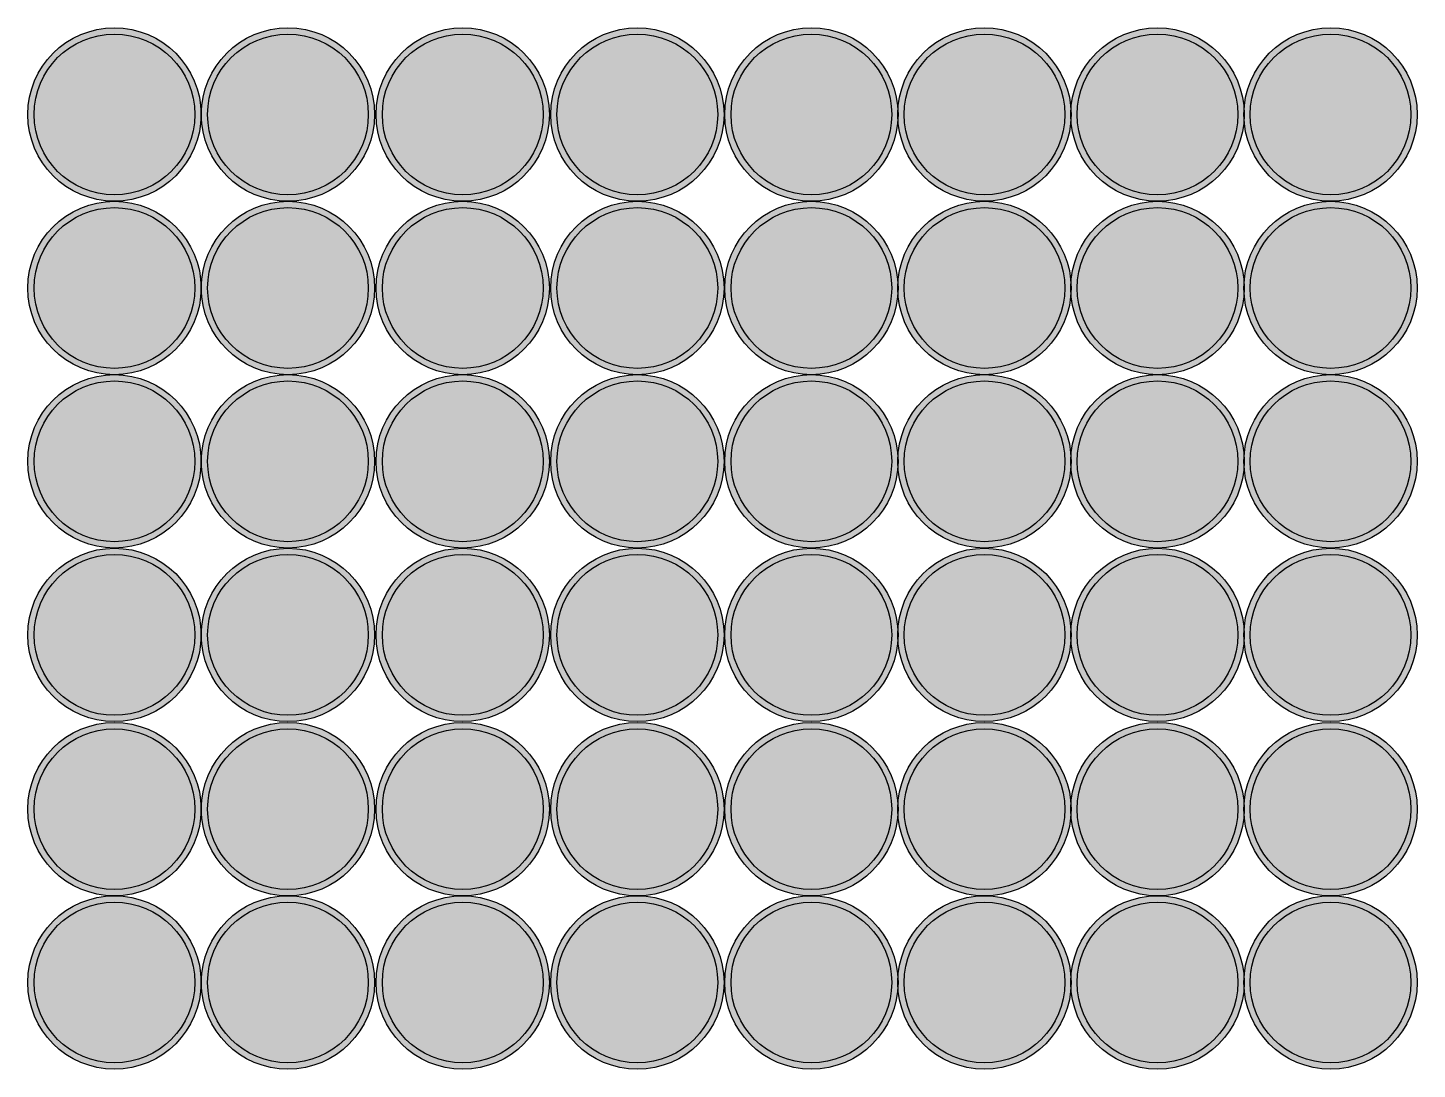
# Model space of a CAD drawing. Header units: inches. Extents: x 2620 to 4317, y 1826 to 2873.
# Drawn here: x 3246.76 to 3274.33, y 2567.66 to 2588.32 of the extents above; entities that cross this region are included whole.
import ezdxf

# ---------------------------------------------------------------- set-up
doc = ezdxf.new("R2010")
doc.units = ezdxf.units.IN
doc.header["$MEASUREMENT"] = 0

msp = doc.modelspace()

# ---------------------------------------------------------------- hatches: boundary and pattern name
h = msp.add_hatch(color=256)
h.dxf.hatch_style = 1
h.set_gradient(color1=(41, 49, 137), color2=(19, 103, 52), tint=1, name='INVCURVED')
h.paths.add_polyline_path([(3246.7558, 2586.60259, 1), (3250.1958, 2586.60259, 1)])
h.paths.add_polyline_path([(3250.0708, 2586.60259, -1), (3246.8808, 2586.60259, -1)], flags=16)
h = msp.add_hatch(color=256)
h.dxf.hatch_style = 1
h.set_gradient(color1=(242, 103, 34), color2=(248, 153, 30), tint=1)
h.paths.add_polyline_path([(3250.0708, 2586.60259, 1), (3246.8808, 2586.60259, 1)])
h = msp.add_hatch(color=256)
h.dxf.hatch_style = 1
h.set_gradient(color1=(41, 49, 137), color2=(19, 103, 52), tint=1, name='INVCURVED')
h.paths.add_polyline_path([(3250.19953, 2586.60259, 1), (3253.63953, 2586.60259, 1)])
h.paths.add_polyline_path([(3253.51453, 2586.60259, -1), (3250.32453, 2586.60259, -1)], flags=16)
h = msp.add_hatch(color=256)
h.dxf.hatch_style = 1
h.set_gradient(color1=(242, 103, 34), color2=(248, 153, 30), tint=1)
h.paths.add_polyline_path([(3253.51453, 2586.60259, 1), (3250.32453, 2586.60259, 1)])
h = msp.add_hatch(color=256)
h.dxf.hatch_style = 1
h.set_gradient(color1=(41, 49, 137), color2=(19, 103, 52), tint=1, name='INVCURVED')
h.paths.add_polyline_path([(3253.66808, 2586.60259, 1), (3257.10808, 2586.60259, 1)])
h.paths.add_polyline_path([(3256.98308, 2586.60259, -1), (3253.79308, 2586.60259, -1)], flags=16)
h = msp.add_hatch(color=256)
h.dxf.hatch_style = 1
h.set_gradient(color1=(242, 103, 34), color2=(248, 153, 30), tint=1)
h.paths.add_polyline_path([(3256.98308, 2586.60259, 1), (3253.79308, 2586.60259, 1)])
h = msp.add_hatch(color=256)
h.dxf.hatch_style = 1
h.set_gradient(color1=(41, 49, 137), color2=(19, 103, 52), tint=1, name='INVCURVED')
h.paths.add_polyline_path([(3257.13427, 2586.60259, 1), (3260.57427, 2586.60259, 1)])
h.paths.add_polyline_path([(3260.44927, 2586.60259, -1), (3257.25927, 2586.60259, -1)], flags=16)
h = msp.add_hatch(color=256)
h.dxf.hatch_style = 1
h.set_gradient(color1=(242, 103, 34), color2=(248, 153, 30), tint=1)
h.paths.add_polyline_path([(3260.44927, 2586.60259, 1), (3257.25927, 2586.60259, 1)])
h = msp.add_hatch(color=256)
h.dxf.hatch_style = 1
h.set_gradient(color1=(41, 49, 137), color2=(19, 103, 52), tint=1, name='INVCURVED')
h.paths.add_polyline_path([(3260.5882, 2586.60259, 1), (3264.0282, 2586.60259, 1)])
h.paths.add_polyline_path([(3263.9032, 2586.60259, -1), (3260.7132, 2586.60259, -1)], flags=16)
h = msp.add_hatch(color=256)
h.dxf.hatch_style = 1
h.set_gradient(color1=(242, 103, 34), color2=(248, 153, 30), tint=1)
h.paths.add_polyline_path([(3263.9032, 2586.60259, 1), (3260.7132, 2586.60259, 1)])
h = msp.add_hatch(color=256)
h.dxf.hatch_style = 1
h.set_gradient(color1=(41, 49, 137), color2=(19, 103, 52), tint=1, name='INVCURVED')
h.paths.add_polyline_path([(3264.02297, 2586.60259, 1), (3267.46297, 2586.60259, 1)])
h.paths.add_polyline_path([(3267.33797, 2586.60259, -1), (3264.14797, 2586.60259, -1)], flags=16)
h = msp.add_hatch(color=256)
h.dxf.hatch_style = 1
h.set_gradient(color1=(242, 103, 34), color2=(248, 153, 30), tint=1)
h.paths.add_polyline_path([(3267.33797, 2586.60259, 1), (3264.14797, 2586.60259, 1)])
h = msp.add_hatch(color=256)
h.dxf.hatch_style = 1
h.set_gradient(color1=(41, 49, 137), color2=(19, 103, 52), tint=1, name='INVCURVED')
h.paths.add_polyline_path([(3267.45774, 2586.60259, 1), (3270.89774, 2586.60259, 1)])
h.paths.add_polyline_path([(3270.77274, 2586.60259, -1), (3267.58274, 2586.60259, -1)], flags=16)
h = msp.add_hatch(color=256)
h.dxf.hatch_style = 1
h.set_gradient(color1=(242, 103, 34), color2=(248, 153, 30), tint=1)
h.paths.add_polyline_path([(3270.77274, 2586.60259, 1), (3267.58274, 2586.60259, 1)])
h = msp.add_hatch(color=256)
h.dxf.hatch_style = 1
h.set_gradient(color1=(41, 49, 137), color2=(19, 103, 52), tint=1, name='INVCURVED')
h.paths.add_polyline_path([(3270.89233, 2586.60259, 1), (3274.33233, 2586.60259, 1)])
h.paths.add_polyline_path([(3274.20733, 2586.60259, -1), (3271.01733, 2586.60259, -1)], flags=16)
h = msp.add_hatch(color=256)
h.dxf.hatch_style = 1
h.set_gradient(color1=(242, 103, 34), color2=(248, 153, 30), tint=1)
h.paths.add_polyline_path([(3274.20733, 2586.60259, 1), (3271.01733, 2586.60259, 1)])
h = msp.add_hatch(color=256)
h.dxf.hatch_style = 1
h.set_gradient(color1=(41, 49, 137), color2=(19, 103, 52), tint=1, name='INVCURVED')
h.paths.add_polyline_path([(3246.7558, 2583.16004, 1), (3250.1958, 2583.16004, 1)])
h.paths.add_polyline_path([(3250.0708, 2583.16004, -1), (3246.8808, 2583.16004, -1)], flags=16)
h = msp.add_hatch(color=256)
h.dxf.hatch_style = 1
h.set_gradient(color1=(242, 103, 34), color2=(248, 153, 30), tint=1)
h.paths.add_polyline_path([(3250.0708, 2583.16004, 1), (3246.8808, 2583.16004, 1)])
h = msp.add_hatch(color=256)
h.dxf.hatch_style = 1
h.set_gradient(color1=(41, 49, 137), color2=(19, 103, 52), tint=1, name='INVCURVED')
h.paths.add_polyline_path([(3250.19953, 2583.16004, 1), (3253.63953, 2583.16004, 1)])
h.paths.add_polyline_path([(3253.51453, 2583.16004, -1), (3250.32453, 2583.16004, -1)], flags=16)
h = msp.add_hatch(color=256)
h.dxf.hatch_style = 1
h.set_gradient(color1=(242, 103, 34), color2=(248, 153, 30), tint=1)
h.paths.add_polyline_path([(3253.51453, 2583.16004, 1), (3250.32453, 2583.16004, 1)])
h = msp.add_hatch(color=256)
h.dxf.hatch_style = 1
h.set_gradient(color1=(41, 49, 137), color2=(19, 103, 52), tint=1, name='INVCURVED')
h.paths.add_polyline_path([(3253.66808, 2583.16004, 1), (3257.10808, 2583.16004, 1)])
h.paths.add_polyline_path([(3256.98308, 2583.16004, -1), (3253.79308, 2583.16004, -1)], flags=16)
h = msp.add_hatch(color=256)
h.dxf.hatch_style = 1
h.set_gradient(color1=(242, 103, 34), color2=(248, 153, 30), tint=1)
h.paths.add_polyline_path([(3256.98308, 2583.16004, 1), (3253.79308, 2583.16004, 1)])
h = msp.add_hatch(color=256)
h.dxf.hatch_style = 1
h.set_gradient(color1=(41, 49, 137), color2=(19, 103, 52), tint=1, name='INVCURVED')
h.paths.add_polyline_path([(3257.13427, 2583.16004, 1), (3260.57427, 2583.16004, 1)])
h.paths.add_polyline_path([(3260.44927, 2583.16004, -1), (3257.25927, 2583.16004, -1)], flags=16)
h = msp.add_hatch(color=256)
h.dxf.hatch_style = 1
h.set_gradient(color1=(242, 103, 34), color2=(248, 153, 30), tint=1)
h.paths.add_polyline_path([(3260.44927, 2583.16004, 1), (3257.25927, 2583.16004, 1)])
h = msp.add_hatch(color=256)
h.dxf.hatch_style = 1
h.set_gradient(color1=(41, 49, 137), color2=(19, 103, 52), tint=1, name='INVCURVED')
h.paths.add_polyline_path([(3260.5882, 2583.16004, 1), (3264.0282, 2583.16004, 1)])
h.paths.add_polyline_path([(3263.9032, 2583.16004, -1), (3260.7132, 2583.16004, -1)], flags=16)
h = msp.add_hatch(color=256)
h.dxf.hatch_style = 1
h.set_gradient(color1=(242, 103, 34), color2=(248, 153, 30), tint=1)
h.paths.add_polyline_path([(3263.9032, 2583.16004, 1), (3260.7132, 2583.16004, 1)])
h = msp.add_hatch(color=256)
h.dxf.hatch_style = 1
h.set_gradient(color1=(41, 49, 137), color2=(19, 103, 52), tint=1, name='INVCURVED')
h.paths.add_polyline_path([(3264.02297, 2583.16004, 1), (3267.46297, 2583.16004, 1)])
h.paths.add_polyline_path([(3267.33797, 2583.16004, -1), (3264.14797, 2583.16004, -1)], flags=16)
h = msp.add_hatch(color=256)
h.dxf.hatch_style = 1
h.set_gradient(color1=(242, 103, 34), color2=(248, 153, 30), tint=1)
h.paths.add_polyline_path([(3267.33797, 2583.16004, 1), (3264.14797, 2583.16004, 1)])
h = msp.add_hatch(color=256)
h.dxf.hatch_style = 1
h.set_gradient(color1=(41, 49, 137), color2=(19, 103, 52), tint=1, name='INVCURVED')
h.paths.add_polyline_path([(3267.45774, 2583.16004, 1), (3270.89774, 2583.16004, 1)])
h.paths.add_polyline_path([(3270.77274, 2583.16004, -1), (3267.58274, 2583.16004, -1)], flags=16)
h = msp.add_hatch(color=256)
h.dxf.hatch_style = 1
h.set_gradient(color1=(242, 103, 34), color2=(248, 153, 30), tint=1)
h.paths.add_polyline_path([(3270.77274, 2583.16004, 1), (3267.58274, 2583.16004, 1)])
h = msp.add_hatch(color=256)
h.dxf.hatch_style = 1
h.set_gradient(color1=(41, 49, 137), color2=(19, 103, 52), tint=1, name='INVCURVED')
h.paths.add_polyline_path([(3270.89233, 2583.16004, 1), (3274.33233, 2583.16004, 1)])
h.paths.add_polyline_path([(3274.20733, 2583.16004, -1), (3271.01733, 2583.16004, -1)], flags=16)
h = msp.add_hatch(color=256)
h.dxf.hatch_style = 1
h.set_gradient(color1=(242, 103, 34), color2=(248, 153, 30), tint=1)
h.paths.add_polyline_path([(3274.20733, 2583.16004, 1), (3271.01733, 2583.16004, 1)])
h = msp.add_hatch(color=256)
h.dxf.hatch_style = 1
h.set_gradient(color1=(41, 49, 137), color2=(19, 103, 52), tint=1, name='INVCURVED')
h.paths.add_polyline_path([(3246.7558, 2579.7211, 1), (3250.1958, 2579.7211, 1)])
h.paths.add_polyline_path([(3250.0708, 2579.7211, -1), (3246.8808, 2579.7211, -1)], flags=16)
h = msp.add_hatch(color=256)
h.dxf.hatch_style = 1
h.set_gradient(color1=(41, 49, 137), color2=(19, 103, 52), tint=1, name='INVCURVED')
h.paths.add_polyline_path([(3250.19953, 2579.7211, 1), (3253.63953, 2579.7211, 1)])
h.paths.add_polyline_path([(3253.51453, 2579.7211, -1), (3250.32453, 2579.7211, -1)], flags=16)
h = msp.add_hatch(color=256)
h.dxf.hatch_style = 1
h.set_gradient(color1=(41, 49, 137), color2=(19, 103, 52), tint=1, name='INVCURVED')
h.paths.add_polyline_path([(3253.66808, 2579.7211, 1), (3257.10808, 2579.7211, 1)])
h.paths.add_polyline_path([(3256.98308, 2579.7211, -1), (3253.79308, 2579.7211, -1)], flags=16)
h = msp.add_hatch(color=256)
h.dxf.hatch_style = 1
h.set_gradient(color1=(41, 49, 137), color2=(19, 103, 52), tint=1, name='INVCURVED')
h.paths.add_polyline_path([(3257.13427, 2579.7211, 1), (3260.57427, 2579.7211, 1)])
h.paths.add_polyline_path([(3260.44927, 2579.7211, -1), (3257.25927, 2579.7211, -1)], flags=16)
h = msp.add_hatch(color=256)
h.dxf.hatch_style = 1
h.set_gradient(color1=(41, 49, 137), color2=(19, 103, 52), tint=1, name='INVCURVED')
h.paths.add_polyline_path([(3260.5882, 2579.7211, 1), (3264.0282, 2579.7211, 1)])
h.paths.add_polyline_path([(3263.9032, 2579.7211, -1), (3260.7132, 2579.7211, -1)], flags=16)
h = msp.add_hatch(color=256)
h.dxf.hatch_style = 1
h.set_gradient(color1=(41, 49, 137), color2=(19, 103, 52), tint=1, name='INVCURVED')
h.paths.add_polyline_path([(3264.02297, 2579.7211, 1), (3267.46297, 2579.7211, 1)])
h.paths.add_polyline_path([(3267.33797, 2579.7211, -1), (3264.14797, 2579.7211, -1)], flags=16)
h = msp.add_hatch(color=256)
h.dxf.hatch_style = 1
h.set_gradient(color1=(41, 49, 137), color2=(19, 103, 52), tint=1, name='INVCURVED')
h.paths.add_polyline_path([(3267.45774, 2579.7211, 1), (3270.89774, 2579.7211, 1)])
h.paths.add_polyline_path([(3270.77274, 2579.7211, -1), (3267.58274, 2579.7211, -1)], flags=16)
h = msp.add_hatch(color=256)
h.dxf.hatch_style = 1
h.set_gradient(color1=(41, 49, 137), color2=(19, 103, 52), tint=1, name='INVCURVED')
h.paths.add_polyline_path([(3270.89233, 2579.7211, 1), (3274.33233, 2579.7211, 1)])
h.paths.add_polyline_path([(3274.20733, 2579.7211, -1), (3271.01733, 2579.7211, -1)], flags=16)
h = msp.add_hatch(color=256)
h.dxf.hatch_style = 1
h.set_gradient(color1=(242, 103, 34), color2=(248, 153, 30), tint=1)
h.paths.add_polyline_path([(3250.0708, 2579.7211, 1), (3246.8808, 2579.7211, 1)])
h = msp.add_hatch(color=256)
h.dxf.hatch_style = 1
h.set_gradient(color1=(242, 103, 34), color2=(248, 153, 30), tint=1)
h.paths.add_polyline_path([(3253.51453, 2579.7211, 1), (3250.32453, 2579.7211, 1)])
h = msp.add_hatch(color=256)
h.dxf.hatch_style = 1
h.set_gradient(color1=(242, 103, 34), color2=(248, 153, 30), tint=1)
h.paths.add_polyline_path([(3256.98308, 2579.7211, 1), (3253.79308, 2579.7211, 1)])
h = msp.add_hatch(color=256)
h.dxf.hatch_style = 1
h.set_gradient(color1=(242, 103, 34), color2=(248, 153, 30), tint=1)
h.paths.add_polyline_path([(3260.44927, 2579.7211, 1), (3257.25927, 2579.7211, 1)])
h = msp.add_hatch(color=256)
h.dxf.hatch_style = 1
h.set_gradient(color1=(242, 103, 34), color2=(248, 153, 30), tint=1)
h.paths.add_polyline_path([(3263.9032, 2579.7211, 1), (3260.7132, 2579.7211, 1)])
h = msp.add_hatch(color=256)
h.dxf.hatch_style = 1
h.set_gradient(color1=(242, 103, 34), color2=(248, 153, 30), tint=1)
h.paths.add_polyline_path([(3267.33797, 2579.7211, 1), (3264.14797, 2579.7211, 1)])
h = msp.add_hatch(color=256)
h.dxf.hatch_style = 1
h.set_gradient(color1=(242, 103, 34), color2=(248, 153, 30), tint=1)
h.paths.add_polyline_path([(3270.77274, 2579.7211, 1), (3267.58274, 2579.7211, 1)])
h = msp.add_hatch(color=256)
h.dxf.hatch_style = 1
h.set_gradient(color1=(242, 103, 34), color2=(248, 153, 30), tint=1)
h.paths.add_polyline_path([(3274.20733, 2579.7211, 1), (3271.01733, 2579.7211, 1)])
h = msp.add_hatch(color=256)
h.dxf.hatch_style = 1
h.set_gradient(color1=(41, 49, 137), color2=(19, 103, 52), tint=1, name='INVCURVED')
h.paths.add_polyline_path([(3246.7558, 2576.27758, 1), (3250.1958, 2576.27758, 1)])
h.paths.add_polyline_path([(3250.0708, 2576.27758, -1), (3246.8808, 2576.27758, -1)], flags=16)
h = msp.add_hatch(color=256)
h.dxf.hatch_style = 1
h.set_gradient(color1=(242, 103, 34), color2=(248, 153, 30), tint=1)
h.paths.add_polyline_path([(3250.0708, 2576.27758, 1), (3246.8808, 2576.27758, 1)])
h = msp.add_hatch(color=256)
h.dxf.hatch_style = 1
h.set_gradient(color1=(41, 49, 137), color2=(19, 103, 52), tint=1, name='INVCURVED')
h.paths.add_polyline_path([(3250.19953, 2576.27758, 1), (3253.63953, 2576.27758, 1)])
h.paths.add_polyline_path([(3253.51453, 2576.27758, -1), (3250.32453, 2576.27758, -1)], flags=16)
h = msp.add_hatch(color=256)
h.dxf.hatch_style = 1
h.set_gradient(color1=(242, 103, 34), color2=(248, 153, 30), tint=1)
h.paths.add_polyline_path([(3253.51453, 2576.27758, 1), (3250.32453, 2576.27758, 1)])
h = msp.add_hatch(color=256)
h.dxf.hatch_style = 1
h.set_gradient(color1=(41, 49, 137), color2=(19, 103, 52), tint=1, name='INVCURVED')
h.paths.add_polyline_path([(3253.66808, 2576.27758, 1), (3257.10808, 2576.27758, 1)])
h.paths.add_polyline_path([(3256.98308, 2576.27758, -1), (3253.79308, 2576.27758, -1)], flags=16)
h = msp.add_hatch(color=256)
h.dxf.hatch_style = 1
h.set_gradient(color1=(242, 103, 34), color2=(248, 153, 30), tint=1)
h.paths.add_polyline_path([(3256.98308, 2576.27758, 1), (3253.79308, 2576.27758, 1)])
h = msp.add_hatch(color=256)
h.dxf.hatch_style = 1
h.set_gradient(color1=(41, 49, 137), color2=(19, 103, 52), tint=1, name='INVCURVED')
h.paths.add_polyline_path([(3257.13427, 2576.27758, 1), (3260.57427, 2576.27758, 1)])
h.paths.add_polyline_path([(3260.44927, 2576.27758, -1), (3257.25927, 2576.27758, -1)], flags=16)
h = msp.add_hatch(color=256)
h.dxf.hatch_style = 1
h.set_gradient(color1=(242, 103, 34), color2=(248, 153, 30), tint=1)
h.paths.add_polyline_path([(3260.44927, 2576.27758, 1), (3257.25927, 2576.27758, 1)])
h = msp.add_hatch(color=256)
h.dxf.hatch_style = 1
h.set_gradient(color1=(41, 49, 137), color2=(19, 103, 52), tint=1, name='INVCURVED')
h.paths.add_polyline_path([(3260.5882, 2576.27758, 1), (3264.0282, 2576.27758, 1)])
h.paths.add_polyline_path([(3263.9032, 2576.27758, -1), (3260.7132, 2576.27758, -1)], flags=16)
h = msp.add_hatch(color=256)
h.dxf.hatch_style = 1
h.set_gradient(color1=(242, 103, 34), color2=(248, 153, 30), tint=1)
h.paths.add_polyline_path([(3263.9032, 2576.27758, 1), (3260.7132, 2576.27758, 1)])
h = msp.add_hatch(color=256)
h.dxf.hatch_style = 1
h.set_gradient(color1=(41, 49, 137), color2=(19, 103, 52), tint=1, name='INVCURVED')
h.paths.add_polyline_path([(3264.02297, 2576.27758, 1), (3267.46297, 2576.27758, 1)])
h.paths.add_polyline_path([(3267.33797, 2576.27758, -1), (3264.14797, 2576.27758, -1)], flags=16)
h = msp.add_hatch(color=256)
h.dxf.hatch_style = 1
h.set_gradient(color1=(242, 103, 34), color2=(248, 153, 30), tint=1)
h.paths.add_polyline_path([(3267.33797, 2576.27758, 1), (3264.14797, 2576.27758, 1)])
h = msp.add_hatch(color=256)
h.dxf.hatch_style = 1
h.set_gradient(color1=(41, 49, 137), color2=(19, 103, 52), tint=1, name='INVCURVED')
h.paths.add_polyline_path([(3267.45774, 2576.27758, 1), (3270.89774, 2576.27758, 1)])
h.paths.add_polyline_path([(3270.77274, 2576.27758, -1), (3267.58274, 2576.27758, -1)], flags=16)
h = msp.add_hatch(color=256)
h.dxf.hatch_style = 1
h.set_gradient(color1=(242, 103, 34), color2=(248, 153, 30), tint=1)
h.paths.add_polyline_path([(3270.77274, 2576.27758, 1), (3267.58274, 2576.27758, 1)])
h = msp.add_hatch(color=256)
h.dxf.hatch_style = 1
h.set_gradient(color1=(41, 49, 137), color2=(19, 103, 52), tint=1, name='INVCURVED')
h.paths.add_polyline_path([(3270.89233, 2576.27758, 1), (3274.33233, 2576.27758, 1)])
h.paths.add_polyline_path([(3274.20733, 2576.27758, -1), (3271.01733, 2576.27758, -1)], flags=16)
h = msp.add_hatch(color=256)
h.dxf.hatch_style = 1
h.set_gradient(color1=(242, 103, 34), color2=(248, 153, 30), tint=1)
h.paths.add_polyline_path([(3274.20733, 2576.27758, 1), (3271.01733, 2576.27758, 1)])
h = msp.add_hatch(color=256)
h.dxf.hatch_style = 1
h.set_gradient(color1=(41, 49, 137), color2=(19, 103, 52), tint=1, name='INVCURVED')
h.paths.add_polyline_path([(3246.7558, 2572.82022, 1), (3250.1958, 2572.82022, 1)])
h.paths.add_polyline_path([(3250.0708, 2572.82022, -1), (3246.8808, 2572.82022, -1)], flags=16)
h = msp.add_hatch(color=256)
h.dxf.hatch_style = 1
h.set_gradient(color1=(242, 103, 34), color2=(248, 153, 30), tint=1)
h.paths.add_polyline_path([(3250.0708, 2572.82022, 1), (3246.8808, 2572.82022, 1)])
h = msp.add_hatch(color=256)
h.dxf.hatch_style = 1
h.set_gradient(color1=(41, 49, 137), color2=(19, 103, 52), tint=1, name='INVCURVED')
h.paths.add_polyline_path([(3250.19953, 2572.82022, 1), (3253.63953, 2572.82022, 1)])
h.paths.add_polyline_path([(3253.51453, 2572.82022, -1), (3250.32453, 2572.82022, -1)], flags=16)
h = msp.add_hatch(color=256)
h.dxf.hatch_style = 1
h.set_gradient(color1=(242, 103, 34), color2=(248, 153, 30), tint=1)
h.paths.add_polyline_path([(3253.51453, 2572.82022, 1), (3250.32453, 2572.82022, 1)])
h = msp.add_hatch(color=256)
h.dxf.hatch_style = 1
h.set_gradient(color1=(41, 49, 137), color2=(19, 103, 52), tint=1, name='INVCURVED')
h.paths.add_polyline_path([(3253.66808, 2572.82022, 1), (3257.10808, 2572.82022, 1)])
h.paths.add_polyline_path([(3256.98308, 2572.82022, -1), (3253.79308, 2572.82022, -1)], flags=16)
h = msp.add_hatch(color=256)
h.dxf.hatch_style = 1
h.set_gradient(color1=(242, 103, 34), color2=(248, 153, 30), tint=1)
h.paths.add_polyline_path([(3256.98308, 2572.82022, 1), (3253.79308, 2572.82022, 1)])
h = msp.add_hatch(color=256)
h.dxf.hatch_style = 1
h.set_gradient(color1=(41, 49, 137), color2=(19, 103, 52), tint=1, name='INVCURVED')
h.paths.add_polyline_path([(3257.13427, 2572.82022, 1), (3260.57427, 2572.82022, 1)])
h.paths.add_polyline_path([(3260.44927, 2572.82022, -1), (3257.25927, 2572.82022, -1)], flags=16)
h = msp.add_hatch(color=256)
h.dxf.hatch_style = 1
h.set_gradient(color1=(242, 103, 34), color2=(248, 153, 30), tint=1)
h.paths.add_polyline_path([(3260.44927, 2572.82022, 1), (3257.25927, 2572.82022, 1)])
h = msp.add_hatch(color=256)
h.dxf.hatch_style = 1
h.set_gradient(color1=(41, 49, 137), color2=(19, 103, 52), tint=1, name='INVCURVED')
h.paths.add_polyline_path([(3260.5882, 2572.82022, 1), (3264.0282, 2572.82022, 1)])
h.paths.add_polyline_path([(3263.9032, 2572.82022, -1), (3260.7132, 2572.82022, -1)], flags=16)
h = msp.add_hatch(color=256)
h.dxf.hatch_style = 1
h.set_gradient(color1=(242, 103, 34), color2=(248, 153, 30), tint=1)
h.paths.add_polyline_path([(3263.9032, 2572.82022, 1), (3260.7132, 2572.82022, 1)])
h = msp.add_hatch(color=256)
h.dxf.hatch_style = 1
h.set_gradient(color1=(41, 49, 137), color2=(19, 103, 52), tint=1, name='INVCURVED')
h.paths.add_polyline_path([(3264.02297, 2572.82022, 1), (3267.46297, 2572.82022, 1)])
h.paths.add_polyline_path([(3267.33797, 2572.82022, -1), (3264.14797, 2572.82022, -1)], flags=16)
h = msp.add_hatch(color=256)
h.dxf.hatch_style = 1
h.set_gradient(color1=(242, 103, 34), color2=(248, 153, 30), tint=1)
h.paths.add_polyline_path([(3267.33797, 2572.82022, 1), (3264.14797, 2572.82022, 1)])
h = msp.add_hatch(color=256)
h.dxf.hatch_style = 1
h.set_gradient(color1=(41, 49, 137), color2=(19, 103, 52), tint=1, name='INVCURVED')
h.paths.add_polyline_path([(3267.45774, 2572.82022, 1), (3270.89774, 2572.82022, 1)])
h.paths.add_polyline_path([(3270.77274, 2572.82022, -1), (3267.58274, 2572.82022, -1)], flags=16)
h = msp.add_hatch(color=256)
h.dxf.hatch_style = 1
h.set_gradient(color1=(242, 103, 34), color2=(248, 153, 30), tint=1)
h.paths.add_polyline_path([(3270.77274, 2572.82022, 1), (3267.58274, 2572.82022, 1)])
h = msp.add_hatch(color=256)
h.dxf.hatch_style = 1
h.set_gradient(color1=(41, 49, 137), color2=(19, 103, 52), tint=1, name='INVCURVED')
h.paths.add_polyline_path([(3270.89233, 2572.82022, 1), (3274.33233, 2572.82022, 1)])
h.paths.add_polyline_path([(3274.20733, 2572.82022, -1), (3271.01733, 2572.82022, -1)], flags=16)
h = msp.add_hatch(color=256)
h.dxf.hatch_style = 1
h.set_gradient(color1=(242, 103, 34), color2=(248, 153, 30), tint=1)
h.paths.add_polyline_path([(3274.20733, 2572.82022, 1), (3271.01733, 2572.82022, 1)])
h = msp.add_hatch(color=256)
h.dxf.hatch_style = 1
h.set_gradient(color1=(41, 49, 137), color2=(19, 103, 52), tint=1, name='INVCURVED')
h.paths.add_polyline_path([(3246.7558, 2569.38166, 1), (3250.1958, 2569.38166, 1)])
h.paths.add_polyline_path([(3250.0708, 2569.38166, -1), (3246.8808, 2569.38166, -1)], flags=16)
h = msp.add_hatch(color=256)
h.dxf.hatch_style = 1
h.set_gradient(color1=(242, 103, 34), color2=(248, 153, 30), tint=1)
h.paths.add_polyline_path([(3250.0708, 2569.38166, 1), (3246.8808, 2569.38166, 1)])
h = msp.add_hatch(color=256)
h.dxf.hatch_style = 1
h.set_gradient(color1=(41, 49, 137), color2=(19, 103, 52), tint=1, name='INVCURVED')
h.paths.add_polyline_path([(3250.19953, 2569.38166, 1), (3253.63953, 2569.38166, 1)])
h.paths.add_polyline_path([(3253.51453, 2569.38166, -1), (3250.32453, 2569.38166, -1)], flags=16)
h = msp.add_hatch(color=256)
h.dxf.hatch_style = 1
h.set_gradient(color1=(242, 103, 34), color2=(248, 153, 30), tint=1)
h.paths.add_polyline_path([(3253.51453, 2569.38166, 1), (3250.32453, 2569.38166, 1)])
h = msp.add_hatch(color=256)
h.dxf.hatch_style = 1
h.set_gradient(color1=(41, 49, 137), color2=(19, 103, 52), tint=1, name='INVCURVED')
h.paths.add_polyline_path([(3253.66808, 2569.38166, 1), (3257.10808, 2569.38166, 1)])
h.paths.add_polyline_path([(3256.98308, 2569.38166, -1), (3253.79308, 2569.38166, -1)], flags=16)
h = msp.add_hatch(color=256)
h.dxf.hatch_style = 1
h.set_gradient(color1=(242, 103, 34), color2=(248, 153, 30), tint=1)
h.paths.add_polyline_path([(3256.98308, 2569.38166, 1), (3253.79308, 2569.38166, 1)])
h = msp.add_hatch(color=256)
h.dxf.hatch_style = 1
h.set_gradient(color1=(41, 49, 137), color2=(19, 103, 52), tint=1, name='INVCURVED')
h.paths.add_polyline_path([(3257.13427, 2569.38166, 1), (3260.57427, 2569.38166, 1)])
h.paths.add_polyline_path([(3260.44927, 2569.38166, -1), (3257.25927, 2569.38166, -1)], flags=16)
h = msp.add_hatch(color=256)
h.dxf.hatch_style = 1
h.set_gradient(color1=(242, 103, 34), color2=(248, 153, 30), tint=1)
h.paths.add_polyline_path([(3260.44927, 2569.38166, 1), (3257.25927, 2569.38166, 1)])
h = msp.add_hatch(color=256)
h.dxf.hatch_style = 1
h.set_gradient(color1=(41, 49, 137), color2=(19, 103, 52), tint=1, name='INVCURVED')
h.paths.add_polyline_path([(3260.5882, 2569.38166, 1), (3264.0282, 2569.38166, 1)])
h.paths.add_polyline_path([(3263.9032, 2569.38166, -1), (3260.7132, 2569.38166, -1)], flags=16)
h = msp.add_hatch(color=256)
h.dxf.hatch_style = 1
h.set_gradient(color1=(242, 103, 34), color2=(248, 153, 30), tint=1)
h.paths.add_polyline_path([(3263.9032, 2569.38166, 1), (3260.7132, 2569.38166, 1)])
h = msp.add_hatch(color=256)
h.dxf.hatch_style = 1
h.set_gradient(color1=(41, 49, 137), color2=(19, 103, 52), tint=1, name='INVCURVED')
h.paths.add_polyline_path([(3264.02297, 2569.38166, 1), (3267.46297, 2569.38166, 1)])
h.paths.add_polyline_path([(3267.33797, 2569.38166, -1), (3264.14797, 2569.38166, -1)], flags=16)
h = msp.add_hatch(color=256)
h.dxf.hatch_style = 1
h.set_gradient(color1=(242, 103, 34), color2=(248, 153, 30), tint=1)
h.paths.add_polyline_path([(3267.33797, 2569.38166, 1), (3264.14797, 2569.38166, 1)])
h = msp.add_hatch(color=256)
h.dxf.hatch_style = 1
h.set_gradient(color1=(41, 49, 137), color2=(19, 103, 52), tint=1, name='INVCURVED')
h.paths.add_polyline_path([(3267.45774, 2569.38166, 1), (3270.89774, 2569.38166, 1)])
h.paths.add_polyline_path([(3270.77274, 2569.38166, -1), (3267.58274, 2569.38166, -1)], flags=16)
h = msp.add_hatch(color=256)
h.dxf.hatch_style = 1
h.set_gradient(color1=(242, 103, 34), color2=(248, 153, 30), tint=1)
h.paths.add_polyline_path([(3270.77274, 2569.38166, 1), (3267.58274, 2569.38166, 1)])
h = msp.add_hatch(color=256)
h.dxf.hatch_style = 1
h.set_gradient(color1=(41, 49, 137), color2=(19, 103, 52), tint=1, name='INVCURVED')
h.paths.add_polyline_path([(3270.89233, 2569.38166, 1), (3274.33233, 2569.38166, 1)])
h.paths.add_polyline_path([(3274.20733, 2569.38166, -1), (3271.01733, 2569.38166, -1)], flags=16)
h = msp.add_hatch(color=256)
h.dxf.hatch_style = 1
h.set_gradient(color1=(242, 103, 34), color2=(248, 153, 30), tint=1)
h.paths.add_polyline_path([(3274.20733, 2569.38166, 1), (3271.01733, 2569.38166, 1)])

# ---------------------------------------------------------------- linework, layer by layer
for centre, radius in [((3248.4758, 2586.60259), 1.72), ((3248.4758, 2586.60259), 1.595), ((3251.91953, 2586.60259), 1.72), ((3251.91953, 2586.60259), 1.595), ((3255.38808, 2586.60259), 1.72), ((3255.38808, 2586.60259), 1.595), ((3258.85427, 2586.60259), 1.72), ((3258.85427, 2586.60259), 1.595), ((3262.3082, 2586.60259), 1.72), ((3262.3082, 2586.60259), 1.595), ((3265.74297, 2586.60259), 1.72), ((3265.74297, 2586.60259), 1.595), ((3269.17774, 2586.60259), 1.72), ((3269.17774, 2586.60259), 1.595), ((3272.61233, 2586.60259), 1.72), ((3272.61233, 2586.60259), 1.595), ((3248.4758, 2583.16004), 1.72), ((3248.4758, 2583.16004), 1.595), ((3251.91953, 2583.16004), 1.72), ((3251.91953, 2583.16004), 1.595), ((3255.38808, 2583.16004), 1.72), ((3255.38808, 2583.16004), 1.595), ((3258.85427, 2583.16004), 1.72), ((3258.85427, 2583.16004), 1.595), ((3262.3082, 2583.16004), 1.72), ((3262.3082, 2583.16004), 1.595), ((3265.74297, 2583.16004), 1.72), ((3265.74297, 2583.16004), 1.595), ((3269.17774, 2583.16004), 1.72), ((3269.17774, 2583.16004), 1.595), ((3272.61233, 2583.16004), 1.72), ((3272.61233, 2583.16004), 1.595), ((3248.4758, 2579.7211), 1.72), ((3251.91953, 2579.7211), 1.72), ((3255.38808, 2579.7211), 1.72), ((3258.85427, 2579.7211), 1.72), ((3262.3082, 2579.7211), 1.72), ((3265.74297, 2579.7211), 1.72), ((3269.17774, 2579.7211), 1.72), ((3272.61233, 2579.7211), 1.72), ((3248.4758, 2579.7211), 1.595), ((3251.91953, 2579.7211), 1.595), ((3255.38808, 2579.7211), 1.595), ((3258.85427, 2579.7211), 1.595), ((3262.3082, 2579.7211), 1.595), ((3265.74297, 2579.7211), 1.595), ((3269.17774, 2579.7211), 1.595), ((3272.61233, 2579.7211), 1.595), ((3248.4758, 2576.27758), 1.72), ((3248.4758, 2576.27758), 1.595), ((3251.91953, 2576.27758), 1.72), ((3251.91953, 2576.27758), 1.595), ((3255.38808, 2576.27758), 1.72), ((3255.38808, 2576.27758), 1.595), ((3258.85427, 2576.27758), 1.72), ((3258.85427, 2576.27758), 1.595), ((3262.3082, 2576.27758), 1.72), ((3262.3082, 2576.27758), 1.595), ((3265.74297, 2576.27758), 1.72), ((3265.74297, 2576.27758), 1.595), ((3269.17774, 2576.27758), 1.72), ((3269.17774, 2576.27758), 1.595), ((3272.61233, 2576.27758), 1.72), ((3272.61233, 2576.27758), 1.595), ((3248.4758, 2572.82022), 1.72), ((3248.4758, 2572.82022), 1.595), ((3251.91953, 2572.82022), 1.72), ((3251.91953, 2572.82022), 1.595), ((3255.38808, 2572.82022), 1.72), ((3255.38808, 2572.82022), 1.595), ((3258.85427, 2572.82022), 1.72), ((3258.85427, 2572.82022), 1.595), ((3262.3082, 2572.82022), 1.72), ((3262.3082, 2572.82022), 1.595), ((3265.74297, 2572.82022), 1.72), ((3265.74297, 2572.82022), 1.595), ((3269.17774, 2572.82022), 1.72), ((3269.17774, 2572.82022), 1.595), ((3272.61233, 2572.82022), 1.72), ((3272.61233, 2572.82022), 1.595), ((3248.4758, 2569.38166), 1.72), ((3248.4758, 2569.38166), 1.595), ((3251.91953, 2569.38166), 1.72), ((3251.91953, 2569.38166), 1.595), ((3255.38808, 2569.38166), 1.72), ((3255.38808, 2569.38166), 1.595), ((3258.85427, 2569.38166), 1.72), ((3258.85427, 2569.38166), 1.595), ((3262.3082, 2569.38166), 1.72), ((3262.3082, 2569.38166), 1.595), ((3265.74297, 2569.38166), 1.72), ((3265.74297, 2569.38166), 1.595), ((3269.17774, 2569.38166), 1.72), ((3269.17774, 2569.38166), 1.595), ((3272.61233, 2569.38166), 1.72), ((3272.61233, 2569.38166), 1.595)]:
    msp.add_circle(centre, radius)

doc.saveas('drawing.dxf')
